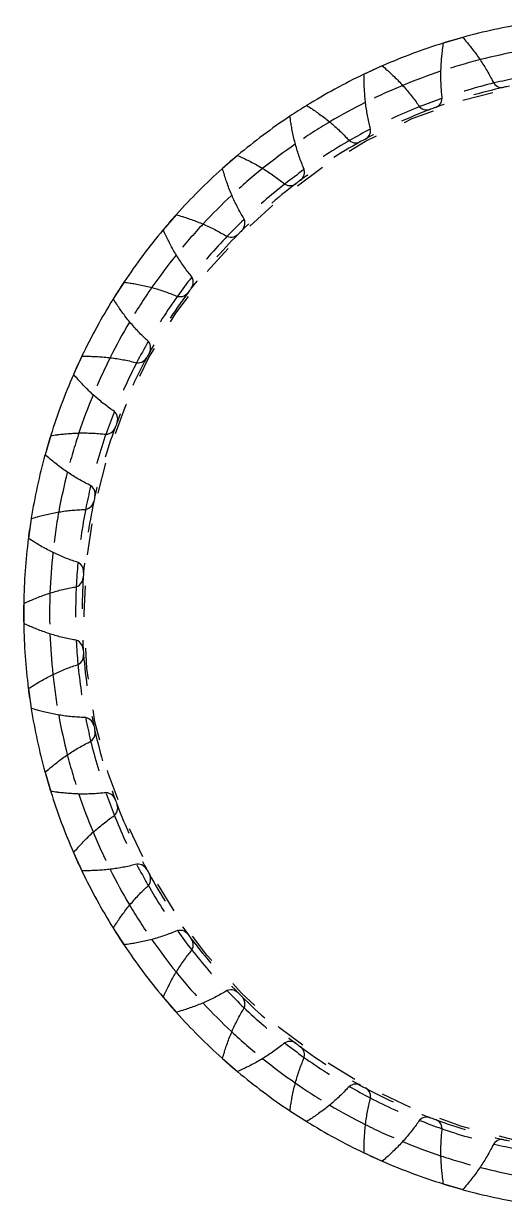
# Model space of a CAD drawing. Header units: inches. Extents: x 0.9 to 97.5, y -1.2 to 16.7.
# Drawn here: x 35.101 to 36.642, y 7.262 to 11.047 of the extents above; entities that cross this region are included whole.
import ezdxf

# ---------------------------------------------------------------- set-up
doc = ezdxf.new("R2010")
doc.units = ezdxf.units.IN
doc.header["$MEASUREMENT"] = 0
doc.linetypes.add('HIDDEN', pattern=[0.2, 0.1, -0.1])
doc.layers.add('DEFAULT_2', color=8, linetype='HIDDEN')

msp = doc.modelspace()

# ---------------------------------------------------------------- linework, layer by layer
at = {"color": 7, "linetype": 'Continuous'}
for p, q in [((36.508, 11.0022), (36.4467, 10.9842)), ((36.2502, 10.9109), (36.1921, 10.8844)), ((35.7864, 10.6237), (35.7381, 10.5818)), ((35.5899, 10.4336), (35.548, 10.3853)), ((35.4224, 10.2174), (35.3878, 10.1636)), ((35.2873, 9.9796), (35.2607, 9.9215)), ((35.1875, 9.725), (35.1695, 9.6637)), ((35.1249, 9.4588), (35.1158, 9.3955)), ((35.1008, 9.1864), (35.1008, 9.1225)), ((35.1158, 8.9134), (35.1249, 8.8501)), ((35.1695, 8.6452), (35.1875, 8.5839)), ((35.2607, 8.3874), (35.2873, 8.3293)), ((35.3878, 8.1453), (35.4224, 8.0915)), ((35.548, 7.9236), (35.5899, 7.8753)), ((35.7381, 7.7271), (35.7864, 7.6852)), ((35.9543, 7.5596), (36.0081, 7.525)), ((36.1921, 7.4245), (36.2502, 7.3979)), ((36.4467, 7.3247), (36.508, 7.3067))]:
    msp.add_line(p, q, dxfattribs=at)
at = {"color": 40, "linetype": 'Continuous'}
for radius, start, end in [(1.9167, 99.1698, 105.3756), (1.9167, 107.3516, 113.5575), (1.8333, 100.2538, 104.2916), (1.9167, 115.5334, 121.7393), (1.8333, 108.4356, 112.4735), (1.75, 101.0643, 103.4812), (1.8333, 116.6174, 120.6553), (1.75, 109.2461, 111.663), (1.9167, 123.7153, 129.9211), (1.75, 117.4279, 119.8448), (1.8333, 124.7993, 128.8371), (1.9167, 131.8971, 138.1029), (1.75, 125.6098, 128.0266), (1.8333, 132.9811, 137.0189), (1.75, 133.7916, 136.2084), (1.9167, 140.0789, 146.2847), (1.8333, 141.1629, 145.2007), (1.75, 141.9734, 144.3902), (1.9167, 148.2607, 154.4666), (1.8333, 149.3447, 153.3826), (1.75, 150.1552, 152.5721), (1.9167, 156.4425, 162.6484), (1.8333, 157.5265, 161.5644), (1.75, 158.337, 160.7539), (1.9167, 164.6244, 170.8302), (1.8333, 165.7084, 169.7462), (1.75, 166.5188, 168.9357), (1.9167, 172.8062, 179.012), (1.8333, 173.8902, 177.928), (1.75, 174.7007, 177.1175), (1.9167, 180.988, 187.1938), (1.8333, 182.072, 186.1098), (1.75, 182.8825, 185.2993), (1.9167, 189.1698, 195.3756), (1.8333, 190.2538, 194.2916), (1.75, 191.0643, 193.4812), (1.9167, 197.3516, 203.5575), (1.8333, 198.4356, 202.4735), (1.75, 199.2461, 201.663), (1.9167, 205.5334, 211.7393), (1.8333, 206.6174, 210.6553), (1.75, 207.4279, 209.8448), (1.8333, 214.7993, 218.8371), (1.75, 215.6098, 218.0266), (1.9167, 213.7153, 219.9211), (1.75, 223.7916, 226.2084), (1.9167, 221.8971, 228.1029), (1.8333, 222.9811, 227.0189), (1.75, 231.9734, 234.3902), (1.8333, 231.1629, 235.2007), (1.9167, 230.0789, 236.2847), (1.75, 240.1552, 242.5721), (1.8333, 239.3447, 243.3826), (1.9167, 238.2607, 244.4666), (1.75, 248.337, 250.7539), (1.8333, 247.5265, 251.5644), (1.75, 256.5188, 258.9357), (1.9167, 246.4425, 252.6484), (1.8333, 255.7084, 259.7462), (1.9167, 254.6244, 260.8302)]:
    msp.add_arc((37.0172, 9.1544), radius, start, end, dxfattribs=at)
at = {"color": 7, "linetype": 'Continuous'}
for centre, radius, start, end in [((37.0172, 9.1544), 1.9167, 105.4079, 107.3193), ((37.0172, 9.1544), 1.9167, 113.5897, 115.5012), ((36.6341, 10.8741), 0.0325, 204.8047, 282.5598), ((37.0172, 9.1544), 1.7293, 101.9857, 102.5598), ((36.4098, 10.8083), 0.0325, 290.1675, 7.9226), ((37.0172, 9.1544), 1.9167, 121.7716, 123.683), ((36.3933, 10.8021), 0.0325, 212.9865, 290.7416), ((37.0172, 9.1544), 1.7293, 110.1675, 110.7416), ((36.1806, 10.705), 0.0325, 298.3493, 16.1044), ((36.1652, 10.6965), 0.0325, 221.1683, 298.9234), ((37.0172, 9.1544), 1.7293, 118.3493, 118.9234), ((37.0172, 9.1544), 1.9167, 129.9534, 131.8648), ((35.9685, 10.5701), 0.0325, 306.5311, 24.2862), ((35.9544, 10.5596), 0.0325, 229.3501, 307.1052), ((37.0172, 9.1544), 1.7293, 126.5311, 127.1052), ((37.0172, 9.1544), 1.9167, 138.1352, 140.0466), ((35.7777, 10.4065), 0.0325, 314.7129, 32.4681), ((35.7652, 10.394), 0.0325, 237.5319, 315.2871), ((37.0172, 9.1544), 1.7293, 134.7129, 135.2871), ((35.6121, 10.2173), 0.0325, 322.8948, 40.6499), ((37.0172, 9.1544), 1.9167, 146.317, 148.2284), ((35.6016, 10.2032), 0.0325, 245.7138, 323.4689), ((37.0172, 9.1544), 1.7293, 142.8948, 143.4689), ((35.4752, 10.0065), 0.0325, 331.0766, 48.8317), ((37.0172, 9.1544), 1.7293, 151.0766, 151.6507), ((37.0172, 9.1544), 1.9167, 154.4988, 156.4103), ((35.4667, 9.991), 0.0325, 253.8956, 331.6507), ((35.3696, 9.7784), 0.0325, 339.2584, 57.0135), ((37.0172, 9.1544), 1.7293, 159.2584, 159.8325), ((35.3634, 9.7619), 0.0325, 262.0774, 339.8325), ((37.0172, 9.1544), 1.9167, 162.6807, 164.5921), ((35.2976, 9.5376), 0.0325, 347.4402, 65.1953), ((35.2938, 9.5203), 0.0325, 270.2592, 348.0143), ((37.0172, 9.1544), 1.7293, 167.4402, 168.0143), ((37.0172, 9.1544), 1.9167, 170.8625, 172.7739), ((35.2606, 9.2889), 0.0325, 355.622, 73.3772), ((37.0172, 9.1544), 1.7293, 175.622, 176.1962), ((35.2593, 9.2713), 0.0325, 278.441, 356.1962), ((37.0172, 9.1544), 1.9167, 179.0443, 180.9557), ((35.2593, 9.0376), 0.0325, 3.8038, 81.559), ((35.2606, 9.02), 0.0325, 286.6228, 4.378), ((37.0172, 9.1544), 1.7293, 183.8038, 184.378), ((37.0172, 9.1544), 1.9167, 187.2261, 189.1375), ((35.2938, 8.7886), 0.0325, 11.9857, 89.7408), ((37.0172, 9.1544), 1.7293, 191.9857, 192.5598), ((35.2976, 8.7713), 0.0325, 294.8047, 12.5598), ((37.0172, 9.1544), 1.9167, 195.4079, 197.3193), ((35.3634, 8.547), 0.0325, 20.1675, 97.9226), ((37.0172, 9.1544), 1.7293, 200.1675, 200.7416), ((35.3696, 8.5305), 0.0325, 302.9865, 20.7416), ((37.0172, 9.1544), 1.9167, 203.5897, 205.5012), ((35.4667, 8.3178), 0.0325, 28.3493, 106.1044), ((37.0172, 9.1544), 1.7293, 208.3493, 208.9234), ((35.4752, 8.3024), 0.0325, 311.1683, 28.9234), ((37.0172, 9.1544), 1.9167, 211.7716, 213.683), ((35.6016, 8.1057), 0.0325, 36.5311, 114.2862), ((37.0172, 9.1544), 1.7293, 216.5311, 217.1052), ((35.6121, 8.0916), 0.0325, 319.3501, 37.1052), ((35.7652, 7.9149), 0.0325, 44.7129, 122.4681), ((37.0172, 9.1544), 1.9167, 219.9534, 221.8648), ((37.0172, 9.1544), 1.7293, 224.7129, 225.2871), ((35.7777, 7.9024), 0.0325, 327.5319, 45.2871), ((35.9544, 7.7493), 0.0325, 52.8948, 130.6499), ((37.0172, 9.1544), 1.7293, 232.8948, 233.4689), ((35.9685, 7.7388), 0.0325, 335.7138, 53.4689), ((37.0172, 9.1544), 1.9167, 228.1352, 230.0466), ((36.1652, 7.6124), 0.0325, 61.0766, 138.8317), ((37.0172, 9.1544), 1.7293, 241.0766, 241.6507), ((36.1806, 7.6039), 0.0325, 343.8956, 61.6507), ((37.0172, 9.1544), 1.9167, 236.317, 238.2284), ((36.3933, 7.5068), 0.0325, 69.2584, 147.0135), ((37.0172, 9.1544), 1.7293, 249.2584, 249.8325), ((36.4098, 7.5006), 0.0325, 352.0774, 69.8325), ((36.6341, 7.4348), 0.0325, 77.4402, 155.1953), ((37.0172, 9.1544), 1.7293, 257.4402, 258.0143), ((37.0172, 9.1544), 1.9167, 244.4988, 246.4103), ((37.0172, 9.1544), 1.9167, 252.6807, 254.5921)]:
    msp.add_arc(centre, radius, start, end, dxfattribs=at)
for points, start_tangent, end_tangent in [([(36.4435, 10.9614), (36.4438, 10.9639), (36.4467, 10.9842)], (0.001427, 0.011439), (0.00173, 0.011396)), ([(36.508, 11.0022), (36.5214, 10.9867), (36.523, 10.9847)], (0.007617, -0.008652), (0.007385, -0.008851)), ([(36.523, 10.9847), (36.5343, 10.9708), (36.5469, 10.9546), (36.5589, 10.9381), (36.5703, 10.9211), (36.5812, 10.9037), (36.5914, 10.886), (36.601, 10.8679), (36.6046, 10.8605)], (0.047735, -0.057211), (0.031277, -0.067676)), ([(36.442, 10.8127), (36.441, 10.8209), (36.4393, 10.8413), (36.4384, 10.8618), (36.4381, 10.8823), (36.4386, 10.9027), (36.4397, 10.9232), (36.4415, 10.9436), (36.4435, 10.9614)], (-0.010276, 0.073842), (0.009227, 0.073936)), ([(36.2502, 10.9109), (36.2657, 10.8975), (36.2676, 10.8958)], (0.00877, -0.00748), (0.008569, -0.00771)), ([(36.1922, 10.8613), (36.1921, 10.8639), (36.1921, 10.8844)], (-0.000215, 0.011525), (0.00009, 0.011527)), ([(36.2119, 10.714), (36.2097, 10.7219), (36.2051, 10.7419), (36.2013, 10.762), (36.1981, 10.7823), (36.1956, 10.8026), (36.1939, 10.823), (36.1927, 10.8434), (36.1922, 10.8613)], (-0.02068, 0.071628), (-0.00139, 0.074497)), ([(36.2676, 10.8958), (36.2807, 10.8836), (36.2955, 10.8694), (36.3097, 10.8547), (36.3234, 10.8395), (36.3367, 10.8238), (36.3493, 10.8078), (36.3614, 10.7912), (36.366, 10.7844)], (0.055391, -0.049835), (0.04059, -0.062535)), ([(35.9577, 10.7265), (35.9573, 10.7291), (35.9543, 10.7493)], (-0.001853, 0.011377), (-0.001551, 0.011422)), ([(36.0081, 10.7839), (36.0252, 10.7728), (36.0274, 10.7713)], (0.009746, -0.006156), (0.009579, -0.006412)), ([(36.0274, 10.7713), (36.0422, 10.7612), (36.0587, 10.7492), (36.0749, 10.7367), (36.0907, 10.7236), (36.106, 10.71), (36.1209, 10.6959), (36.1352, 10.6812), (36.1407, 10.6751)], (0.061919, -0.041445), (0.049077, -0.056122)), ([(35.9981, 10.5835), (35.9949, 10.5911), (35.9875, 10.6102), (35.9808, 10.6295), (35.9748, 10.6491), (35.9695, 10.6689), (35.9648, 10.6888), (35.9607, 10.7089), (35.9577, 10.7265)], (-0.030664, 0.067956), (-0.011977, 0.073541)), ([(35.7864, 10.6237), (35.805, 10.6151), (35.8074, 10.614)], (0.010522, -0.004706), (0.010394, -0.004983)), ([(35.8074, 10.614), (35.8234, 10.6061), (35.8415, 10.5966), (35.8594, 10.5865), (35.8768, 10.5758), (35.8939, 10.5645), (35.9106, 10.5526), (35.9269, 10.5402), (35.9332, 10.5349)], (0.067187, -0.032211), (0.056564, -0.048567)), ([(35.7447, 10.5597), (35.744, 10.5622), (35.7381, 10.5818)], (-0.003453, 0.010998), (-0.003161, 0.011085)), ([(35.8051, 10.4239), (35.8008, 10.4309), (35.7908, 10.4488), (35.7814, 10.467), (35.7727, 10.4855), (35.7646, 10.5043), (35.7571, 10.5234), (35.7503, 10.5427), (35.7447, 10.5597)], (-0.040023, 0.0629), (-0.022321, 0.071088)), ([(35.5899, 10.4336), (35.6095, 10.4277), (35.6119, 10.427)], (0.011085, -0.003161), (0.010998, -0.003453)), ([(35.6119, 10.427), (35.629, 10.4214), (35.6483, 10.4146), (35.6673, 10.4071), (35.6862, 10.399), (35.7047, 10.3903), (35.7229, 10.3809), (35.7408, 10.3709), (35.7478, 10.3666)], (0.071088, -0.022321), (0.0629, -0.040023)), ([(35.5577, 10.3643), (35.5566, 10.3667), (35.548, 10.3853)], (-0.004983, 0.010394), (-0.004706, 0.010522)), ([(35.6368, 10.2385), (35.6315, 10.2448), (35.6191, 10.2611), (35.6072, 10.2778), (35.5959, 10.2949), (35.5852, 10.3123), (35.5751, 10.3302), (35.5656, 10.3483), (35.5577, 10.3643)], (-0.048567, 0.056564), (-0.032211, 0.067187)), ([(35.4224, 10.2174), (35.4426, 10.2144), (35.4452, 10.214)], (0.011422, -0.001551), (0.011377, -0.001853)), ([(35.4452, 10.214), (35.4628, 10.211), (35.4829, 10.2069), (35.5028, 10.2022), (35.5226, 10.1969), (35.5422, 10.1909), (35.5615, 10.1842), (35.5806, 10.1768), (35.5882, 10.1736)], (0.073541, -0.011977), (0.067956, -0.030664)), ([(35.4003, 10.1443), (35.3989, 10.1464), (35.3878, 10.1636)], (-0.006412, 0.009579), (-0.006156, 0.009746)), ([(35.4966, 10.031), (35.4905, 10.0365), (35.4758, 10.0508), (35.4617, 10.0657), (35.4481, 10.081), (35.435, 10.0968), (35.4225, 10.113), (35.4105, 10.1295), (35.4003, 10.1443)], (-0.056122, 0.049077), (-0.041445, 0.061919)), ([(35.2873, 9.9796), (35.3078, 9.9796), (35.3104, 9.9795)], (0.011527, 0.00009), (0.011525, -0.000215)), ([(35.3104, 9.9795), (35.3283, 9.979), (35.3487, 9.9778), (35.3691, 9.976), (35.3894, 9.9736), (35.4097, 9.9704), (35.4298, 9.9666), (35.4498, 9.962), (35.4577, 9.9598)], (0.074497, -0.00139), (0.071628, -0.02068)), ([(35.2759, 9.9041), (35.2742, 9.906), (35.2607, 9.9215)], (-0.00771, 0.008569), (-0.00748, 0.00877)), ([(35.3873, 9.8057), (35.3805, 9.8103), (35.3639, 9.8223), (35.3478, 9.835), (35.3322, 9.8482), (35.317, 9.862), (35.3023, 9.8762), (35.2881, 9.8909), (35.2759, 9.9041)], (-0.062535, 0.04059), (-0.049835, 0.055391)), ([(35.1875, 9.725), (35.2078, 9.7279), (35.2103, 9.7282)], (0.011396, 0.00173), (0.011439, 0.001427)), ([(35.2103, 9.7282), (35.2281, 9.7302), (35.2485, 9.732), (35.269, 9.7331), (35.2894, 9.7336), (35.3099, 9.7333), (35.3304, 9.7324), (35.3508, 9.7307), (35.359, 9.7297)], (0.073936, 0.009227), (0.073842, -0.010276)), ([(35.187, 9.6487), (35.185, 9.6503), (35.1695, 9.6637)], (-0.008851, 0.007385), (-0.008652, 0.007617)), ([(35.3112, 9.5671), (35.3038, 9.5706), (35.2857, 9.5803), (35.268, 9.5905), (35.2506, 9.6014), (35.2336, 9.6128), (35.217, 9.6248), (35.2008, 9.6374), (35.187, 9.6487)], (-0.067676, 0.031277), (-0.057211, 0.047735)), ([(35.1249, 9.4588), (35.1446, 9.4645), (35.1471, 9.4652)], (0.011034, 0.003334), (0.011119, 0.003041)), ([(35.1471, 9.4652), (35.1644, 9.4697), (35.1843, 9.4744), (35.2044, 9.4784), (35.2246, 9.4818), (35.2449, 9.4845), (35.2653, 9.4864), (35.2857, 9.4877), (35.294, 9.4878)], (0.071871, 0.019655), (0.074553, 0.000337)), ([(35.1353, 9.3832), (35.1331, 9.3845), (35.1158, 9.3955)], (-0.009812, 0.00605), (-0.009648, 0.006308)), ([(35.2698, 9.3201), (35.262, 9.3226), (35.2427, 9.3295), (35.2237, 9.3371), (35.205, 9.3454), (35.1866, 9.3543), (35.1684, 9.3638), (35.1506, 9.3739), (35.1353, 9.3832)], (-0.071438, 0.021328), (-0.063422, 0.039107)), ([(35.1219, 9.1959), (35.1384, 9.2028), (35.1574, 9.2103), (35.1767, 9.2171), (35.1963, 9.2233), (35.216, 9.2289), (35.2359, 9.2337), (35.2559, 9.2378), (35.2641, 9.2392)], (0.068342, 0.029683), (0.073746, 0.010944)), ([(35.1008, 9.1864), (35.1195, 9.1949), (35.1219, 9.1959)], (0.010447, 0.00487), (0.010573, 0.004592)), ([(35.1219, 9.113), (35.1195, 9.114), (35.1008, 9.1225)], (-0.010573, 0.004592), (-0.010447, 0.00487)), ([(35.2641, 9.0697), (35.2559, 9.071), (35.2359, 9.0752), (35.216, 9.08), (35.1963, 9.0856), (35.1767, 9.0918), (35.1574, 9.0986), (35.1384, 9.1061), (35.1219, 9.113)], (-0.073746, 0.010944), (-0.068342, 0.029683)), ([(35.1353, 8.9257), (35.1506, 8.9349), (35.1684, 8.945), (35.1866, 8.9546), (35.205, 8.9635), (35.2237, 8.9718), (35.2427, 8.9794), (35.262, 8.9863), (35.2698, 8.9888)], (0.063422, 0.039107), (0.071438, 0.021328)), ([(35.1158, 8.9134), (35.1331, 8.9244), (35.1353, 8.9257)], (0.009648, 0.006308), (0.009812, 0.00605)), ([(35.1471, 8.8437), (35.1446, 8.8444), (35.1249, 8.8501)], (-0.011119, 0.003041), (-0.011034, 0.003334)), ([(35.294, 8.8211), (35.2857, 8.8212), (35.2653, 8.8225), (35.2449, 8.8244), (35.2246, 8.8271), (35.2044, 8.8305), (35.1843, 8.8345), (35.1644, 8.8392), (35.1471, 8.8437)], (-0.074553, 0.000337), (-0.071871, 0.019655)), ([(35.187, 8.6602), (35.2008, 8.6715), (35.217, 8.6841), (35.2336, 8.6961), (35.2506, 8.7075), (35.268, 8.7184), (35.2857, 8.7286), (35.3038, 8.7382), (35.3112, 8.7418)], (0.057211, 0.047735), (0.067676, 0.031277)), ([(35.1695, 8.6452), (35.185, 8.6586), (35.187, 8.6602)], (0.008652, 0.007617), (0.008851, 0.007385)), ([(35.2103, 8.5807), (35.2078, 8.581), (35.1875, 8.5839)], (-0.011439, 0.001427), (-0.011396, 0.00173)), ([(35.359, 8.5792), (35.3508, 8.5782), (35.3304, 8.5765), (35.3099, 8.5756), (35.2894, 8.5753), (35.269, 8.5758), (35.2485, 8.5769), (35.2281, 8.5787), (35.2103, 8.5807)], (-0.073842, -0.010276), (-0.073936, 0.009227)), ([(35.2759, 8.4048), (35.2881, 8.4179), (35.3023, 8.4327), (35.317, 8.4469), (35.3322, 8.4607), (35.3478, 8.4739), (35.3639, 8.4865), (35.3805, 8.4986), (35.3873, 8.5032)], (0.049835, 0.055391), (0.062535, 0.04059)), ([(35.2607, 8.3874), (35.2742, 8.4029), (35.2759, 8.4048)], (0.00748, 0.00877), (0.00771, 0.008569)), ([(35.3104, 8.3294), (35.3078, 8.3293), (35.2873, 8.3293)], (-0.011525, -0.000215), (-0.011527, 0.00009)), ([(35.4577, 8.3491), (35.4498, 8.3469), (35.4298, 8.3423), (35.4097, 8.3385), (35.3894, 8.3353), (35.3691, 8.3328), (35.3487, 8.3311), (35.3283, 8.3299), (35.3104, 8.3294)], (-0.071628, -0.02068), (-0.074497, -0.00139)), ([(35.4003, 8.1646), (35.4105, 8.1794), (35.4225, 8.1959), (35.435, 8.2121), (35.4481, 8.2279), (35.4617, 8.2432), (35.4758, 8.2581), (35.4905, 8.2724), (35.4966, 8.2779)], (0.041445, 0.061919), (0.056122, 0.049077)), ([(35.3878, 8.1453), (35.3989, 8.1624), (35.4003, 8.1646)], (0.006156, 0.009746), (0.006412, 0.009579)), ([(35.5882, 8.1353), (35.5806, 8.1321), (35.5615, 8.1247), (35.5422, 8.118), (35.5226, 8.112), (35.5028, 8.1067), (35.4829, 8.102), (35.4628, 8.0979), (35.4452, 8.0949)], (-0.067956, -0.030664), (-0.073541, -0.011977)), ([(35.4452, 8.0949), (35.4426, 8.0945), (35.4224, 8.0915)], (-0.011377, -0.001853), (-0.011422, -0.001551)), ([(35.5577, 7.9446), (35.5656, 7.9606), (35.5751, 7.9787), (35.5852, 7.9966), (35.5959, 8.014), (35.6072, 8.0311), (35.6191, 8.0478), (35.6315, 8.0641), (35.6368, 8.0704)], (0.032211, 0.067187), (0.048567, 0.056564)), ([(35.548, 7.9236), (35.5566, 7.9422), (35.5577, 7.9446)], (0.004706, 0.010522), (0.004983, 0.010394)), ([(35.7478, 7.9423), (35.7408, 7.938), (35.7229, 7.928), (35.7047, 7.9186), (35.6862, 7.9099), (35.6673, 7.9018), (35.6483, 7.8943), (35.629, 7.8875), (35.6119, 7.8819)], (-0.0629, -0.040023), (-0.071088, -0.022321)), ([(35.6119, 7.8819), (35.6095, 7.8812), (35.5899, 7.8753)], (-0.010998, -0.003453), (-0.011085, -0.003161)), ([(35.7447, 7.7491), (35.7503, 7.7662), (35.7571, 7.7855), (35.7646, 7.8045), (35.7727, 7.8234), (35.7814, 7.8419), (35.7908, 7.8601), (35.8008, 7.878), (35.8051, 7.885)], (0.022321, 0.071088), (0.040023, 0.0629)), ([(35.9332, 7.774), (35.9269, 7.7687), (35.9106, 7.7563), (35.8939, 7.7444), (35.8768, 7.7331), (35.8594, 7.7224), (35.8415, 7.7123), (35.8234, 7.7028), (35.8074, 7.6949)], (-0.056564, -0.048567), (-0.067187, -0.032211)), ([(35.7381, 7.7271), (35.744, 7.7467), (35.7447, 7.7491)], (0.003161, 0.011085), (0.003453, 0.010998)), ([(35.9577, 7.5824), (35.9607, 7.6), (35.9648, 7.6201), (35.9695, 7.64), (35.9748, 7.6598), (35.9808, 7.6794), (35.9875, 7.6987), (35.9949, 7.7178), (35.9981, 7.7254)], (0.011977, 0.073541), (0.030664, 0.067956)), ([(35.8074, 7.6949), (35.805, 7.6938), (35.7864, 7.6852)], (-0.010394, -0.004983), (-0.010522, -0.004706)), ([(36.1407, 7.6338), (36.1352, 7.6277), (36.1209, 7.613), (36.106, 7.5989), (36.0907, 7.5853), (36.0749, 7.5722), (36.0587, 7.5597), (36.0422, 7.5477), (36.0274, 7.5375)], (-0.049077, -0.056122), (-0.061919, -0.041445)), ([(35.9543, 7.5596), (35.9573, 7.5798), (35.9577, 7.5824)], (0.001551, 0.011422), (0.001853, 0.011377)), ([(36.1922, 7.4476), (36.1927, 7.4655), (36.1939, 7.4859), (36.1956, 7.5063), (36.1981, 7.5266), (36.2013, 7.5469), (36.2051, 7.567), (36.2097, 7.587), (36.2119, 7.5949)], (0.00139, 0.074497), (0.02068, 0.071628)), ([(36.0274, 7.5375), (36.0252, 7.5361), (36.0081, 7.525)], (-0.009579, -0.006412), (-0.009746, -0.006156)), ([(36.366, 7.5245), (36.3614, 7.5177), (36.3493, 7.5011), (36.3367, 7.485), (36.3234, 7.4694), (36.3097, 7.4542), (36.2955, 7.4395), (36.2807, 7.4253), (36.2676, 7.4131)], (-0.04059, -0.062535), (-0.055391, -0.049835)), ([(36.4435, 7.3475), (36.4415, 7.3653), (36.4397, 7.3857), (36.4386, 7.4062), (36.4381, 7.4266), (36.4384, 7.4471), (36.4393, 7.4676), (36.441, 7.488), (36.442, 7.4962)], (-0.009227, 0.073936), (0.010276, 0.073842)), ([(36.1921, 7.4245), (36.1921, 7.445), (36.1922, 7.4476)], (-0.00009, 0.011527), (0.000215, 0.011525)), ([(36.6046, 7.4484), (36.601, 7.441), (36.5914, 7.4229), (36.5812, 7.4052), (36.5703, 7.3878), (36.5589, 7.3708), (36.5469, 7.3542), (36.5343, 7.338), (36.523, 7.3242)], (-0.031277, -0.067676), (-0.047735, -0.057211)), ([(36.2676, 7.4131), (36.2657, 7.4114), (36.2502, 7.3979)], (-0.008569, -0.00771), (-0.00877, -0.00748)), ([(36.4467, 7.3247), (36.4438, 7.345), (36.4435, 7.3475)], (-0.00173, 0.011396), (-0.001427, 0.011439)), ([(36.523, 7.3242), (36.5214, 7.3222), (36.508, 7.3067)], (-0.007385, -0.008851), (-0.007617, -0.008652))]:
    msp.add_spline(points, degree=3, dxfattribs=dict(at, start_tangent=start_tangent, end_tangent=end_tangent))
at = {"layer": 'DEFAULT_2', "color": 8, "linetype": 'HIDDEN'}
msp.add_circle((37.0172, 9.1544), 1.7228, dxfattribs=at)
for radius, start, end in [(1.9167, 107.3193, 107.3516), (1.9167, 105.3756, 105.4079), (1.9167, 113.5575, 113.5897), (1.8333, 104.2916, 108.4356), (1.9167, 115.5012, 115.5334), (1.8333, 112.4735, 116.6174), (1.7293, 102.5598, 110.1675), (1.75, 103.4812, 109.2461), (1.9167, 123.683, 123.7153), (1.9167, 121.7393, 121.7716), (1.7293, 110.7416, 118.3493), (1.75, 111.663, 117.4279), (1.8333, 120.6553, 124.7993), (1.75, 119.8448, 125.6098), (1.7293, 118.9234, 126.5311), (1.9167, 129.9211, 129.9534), (1.9167, 131.8648, 131.8971), (1.8333, 128.8371, 132.9811), (1.7293, 127.1052, 134.7129), (1.75, 128.0266, 133.7916), (1.9167, 138.1029, 138.1352), (1.9167, 140.0466, 140.0789), (1.8333, 137.0189, 141.1629), (1.7293, 135.2871, 142.8948), (1.75, 136.2084, 141.9734), (1.9167, 146.2847, 146.317), (1.8333, 145.2007, 149.3447), (1.7293, 143.4689, 151.0766), (1.9167, 148.2284, 148.2607), (1.75, 144.3902, 150.1552), (1.9167, 154.4666, 154.4988), (1.8333, 153.3826, 157.5265), (1.75, 152.5721, 158.337), (1.7293, 151.6507, 159.2584), (1.9167, 156.4103, 156.4425), (1.9167, 162.6484, 162.6807), (1.8333, 161.5644, 165.7084), (1.75, 160.7539, 166.5188), (1.7293, 159.8325, 167.4402), (1.9167, 164.5921, 164.6244), (1.7293, 168.0143, 175.622), (1.8333, 169.7462, 173.8902), (1.75, 168.9357, 174.7007), (1.9167, 170.8302, 170.8625), (1.9167, 172.7739, 172.8062), (1.75, 177.1175, 182.8825), (1.7293, 176.1962, 183.8038), (1.8333, 177.928, 182.072), (1.9167, 179.012, 179.0443), (1.9167, 180.9557, 180.988), (1.7293, 184.378, 191.9857), (1.75, 185.2993, 191.0643), (1.8333, 186.1098, 190.2538), (1.9167, 187.1938, 187.2261), (1.9167, 189.1375, 189.1698), (1.75, 193.4812, 199.2461), (1.7293, 192.5598, 200.1675), (1.8333, 194.2916, 198.4356), (1.9167, 195.3756, 195.4079), (1.9167, 197.3193, 197.3516), (1.7293, 200.7416, 208.3493), (1.75, 201.663, 207.4279), (1.8333, 202.4735, 206.6174), (1.9167, 203.5575, 203.5897), (1.9167, 205.5012, 205.5334), (1.7293, 208.9234, 216.5311), (1.75, 209.8448, 215.6098), (1.8333, 210.6553, 214.7993), (1.9167, 211.7393, 211.7716), (1.7293, 217.1052, 224.7129), (1.9167, 213.683, 213.7153), (1.75, 218.0266, 223.7916), (1.8333, 218.8371, 222.9811), (1.9167, 219.9211, 219.9534), (1.7293, 225.2871, 232.8948), (1.9167, 221.8648, 221.8971), (1.75, 226.2084, 231.9734), (1.8333, 227.0189, 231.1629), (1.7293, 233.4689, 241.0766), (1.9167, 228.1029, 228.1352), (1.75, 234.3902, 240.1552), (1.9167, 230.0466, 230.0789), (1.8333, 235.2007, 239.3447), (1.7293, 241.6507, 249.2584), (1.75, 242.5721, 248.337), (1.9167, 236.2847, 236.317), (1.7293, 249.8325, 257.4402), (1.9167, 238.2284, 238.2607), (1.8333, 243.3826, 247.5265), (1.75, 250.7539, 256.5188), (1.9167, 244.4666, 244.4988), (1.9167, 246.4103, 246.4425), (1.8333, 251.5644, 255.7084), (1.9167, 252.6484, 252.6807), (1.9167, 254.5921, 254.6244)]:
    msp.add_arc((37.0172, 9.1544), radius, start, end, dxfattribs=at)

doc.saveas('drawing.dxf')
